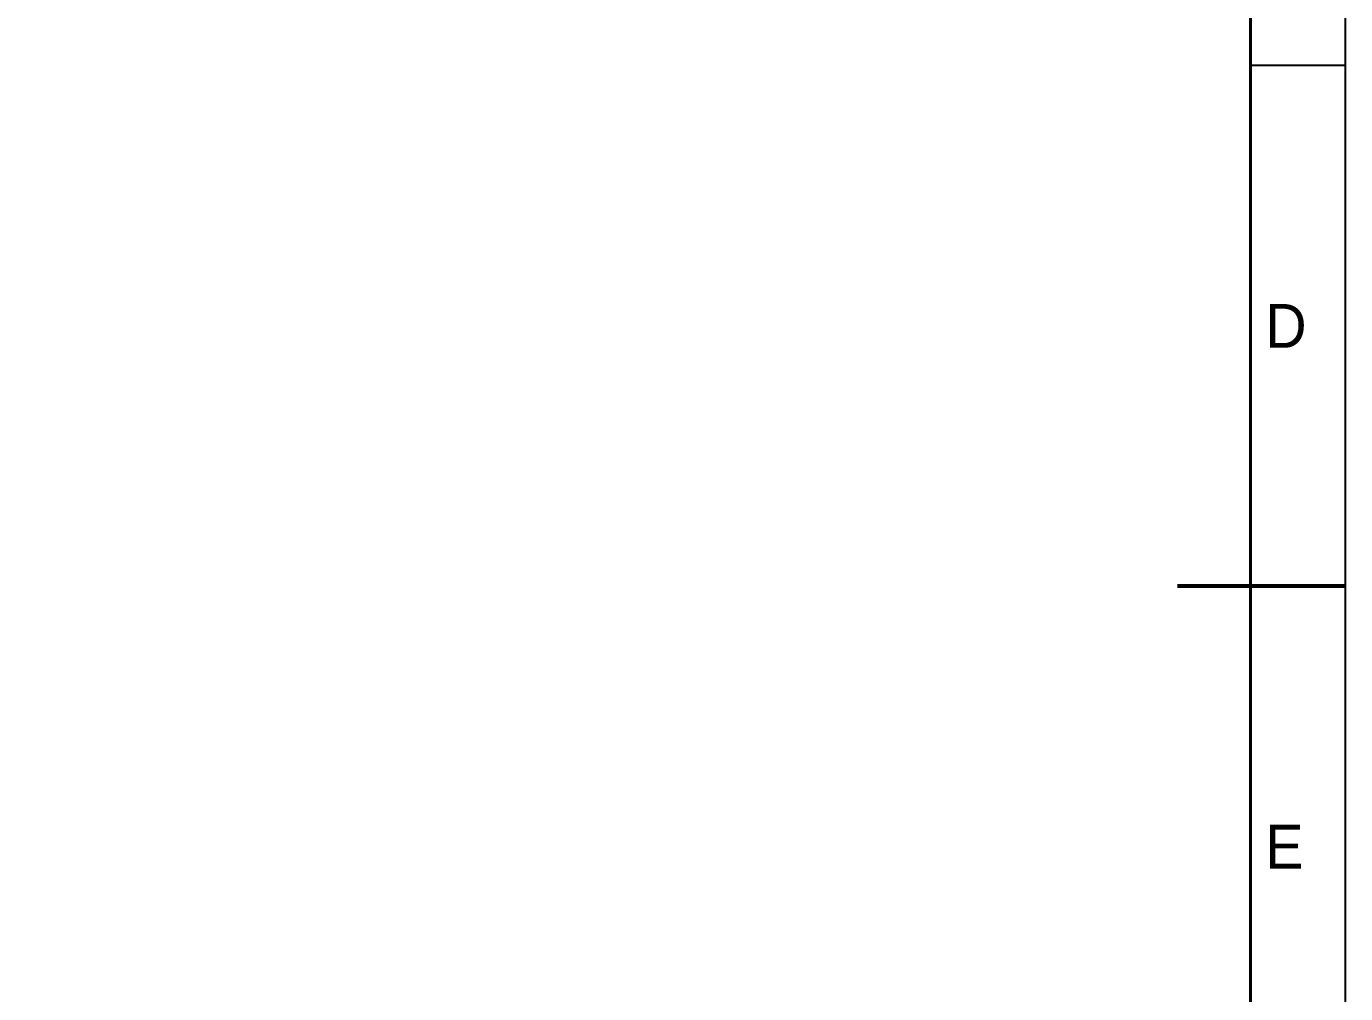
# Model space of a CAD drawing. Header units: millimetres. Extents: x 0 to 38884, y -3675 to 8056.
# Drawn here: x 28329 to 30133, y 2291 to 3613 of the extents above; entities that cross this region are included whole.
import ezdxf
from ezdxf.enums import TextEntityAlignment as Align

# ---------------------------------------------------------------- set-up
doc = ezdxf.new("R2010")
doc.units = ezdxf.units.MM
doc.header["$LTSCALE"] = 2.4
doc.layers.add('99_図枠', color=7, linetype='Continuous', lineweight=40)
doc.styles.add('表題用', font='MS PGothic.ttf')

msp = doc.modelspace()

# ---------------------------------------------------------------- linework, layer by layer
at = {"layer": '99_図枠', "lineweight": 25}
msp.add_line((30133.1782, 3560.0633), (30003.1652, 3560.0633), dxfattribs=at)
at = {"layer": '99_図枠', "lineweight": 53}
msp.add_line((30133.1782, 2847.9344), (29903.1552, 2847.9344), dxfattribs=at)
at = {"layer": '99_図枠'}
msp.add_lwpolyline([(22466.4094, 129.4318), (30003.1652, 129.4318), (30003.1652, 5566.437), (22466.4094, 5566.437)], close=True, dxfattribs=at)
at = {"layer": 'Defpoints'}
msp.add_lwpolyline([(22076.7704, 0), (30133.1782, 0), (30133.1782, 5696.45), (22076.7704, 5696.45)], close=True, dxfattribs=at)

# ---------------------------------------------------------------- texts
at = {"layer": '99_図枠', "lineweight": 13, "style": '表題用'}
for s, p in [('D', (30023.1672, 3203.9988)), ('E', (30023.1672, 2491.8699))]:
    msp.add_text(s, height=60.006, dxfattribs=at).set_placement(p, align=Align.MIDDLE_LEFT)

doc.saveas('drawing.dxf')
